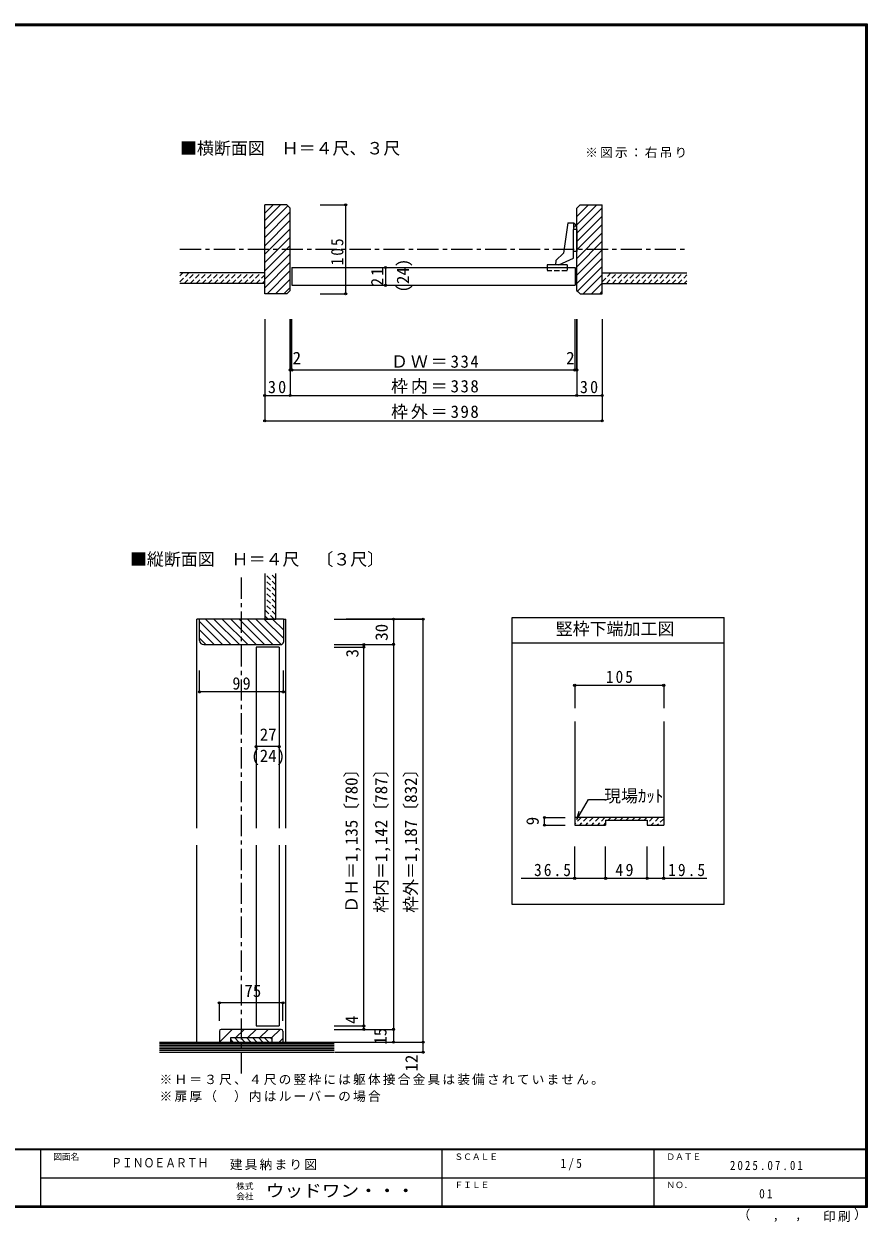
# Model space of a CAD drawing. Units: millimetres at full size, sheet at 1:5. Extents: x -973 to 977, y -718 to 696.
# Drawn here: x -18 to 977, y -718 to 696 of the extents above; entities that cross this region are included whole.
import ezdxf
from ezdxf.enums import TextEntityAlignment as Align

# ---------------------------------------------------------------- set-up
doc = ezdxf.new("R2010")
doc.units = ezdxf.units.MM
doc.header["$LTSCALE"] = 5
doc.header["$PDMODE"] = 32
doc.header["$PDSIZE"] = 2.5
doc.linetypes.add('CHAIN1', pattern=[8, 5, -1, 1, -1])
doc.linetypes.add('DASHED1', pattern=[1.8, 1.2, -0.6])
for name, color, linetype in [('0-0_補助線', 4, 'Continuous'), ('0-1_通り芯', 4, 'CHAIN1'), ('0-3_仕上げ', 2, 'Continuous'), ('0-4_枠', 3, 'Continuous'), ('0-6_扉', 6, 'Continuous'), ('0-7_金物', 7, 'Continuous'), ('0-A_文字', 7, 'Continuous'), ('0-B_寸法', 7, 'Continuous'), ('0-C_ハッチ', 4, 'DASHED1'), ('F-1_枠', 6, 'Continuous'), ('F-A_文字', 7, 'Continuous')]:
    doc.layers.add(name, color=color, linetype=linetype)
doc.styles.add('ＭＳ ゴシック', font='')
doc.styles.get('ＭＳ ゴシック').set_extended_font_data('MS Gothic')

msp = doc.modelspace()

# ---------------------------------------------------------------- linework, layer by layer
at = {"layer": '0-0_補助線', "color": 3}
for p, q in [((558.146, -4.5), (808.146, -4.5)), ((558.146, -343.005), (558.146, -4.5)), ((808.146, -343.005), (808.146, -4.5)), ((558.146, -34.5), (808.146, -34.5)), ((631.831, -127.109), (631.831, -249.475)), ((736.831, -127.109), (736.831, -249.475)), ((736.831, -240.475), (631.831, -240.475)), ((631.831, -249.475), (668.331, -249.475)), ((668.331, -243.775), (668.331, -249.475)), ((668.331, -243.775), (717.331, -243.775)), ((717.331, -243.775), (717.331, -249.475)), ((717.331, -249.475), (736.831, -249.475)), ((808.146, -343.005), (558.146, -343.005))]:
    msp.add_line(p, q, dxfattribs=at)
at = {"layer": '0-0_補助線'}
for p, q in [((631.831, -84.488), (736.831, -84.488)), ((631.831, -84.488), (631.831, -111.621)), ((736.831, -84.488), (736.831, -111.621)), ((596.257, -249.475), (596.257, -240.475)), ((596.257, -240.475), (620.719, -240.475)), ((596.257, -249.475), (620.719, -249.475)), ((631.831, -312.324), (631.831, -274.565)), ((668.331, -312.324), (668.331, -274.565)), ((717.331, -312.324), (717.331, -274.565)), ((736.831, -312.324), (736.831, -274.565)), ((668.331, -312.324), (568.563, -312.324)), ((717.331, -312.324), (668.331, -312.324)), ((787.752, -312.324), (717.331, -312.324))]:
    msp.add_line(p, q, dxfattribs=at)
at = {"layer": '0-0_補助線', "color": 7}
for p, q in [((634.332, -242.758), (647.9, -219.258)), ((647.9, -219.258), (668.25, -219.258)), ((634.332, -242.758), (636.92, -233.099))]:
    msp.add_line(p, q, dxfattribs=at)
at = {"layer": '0-0_補助線', "linetype": 'DASHED1'}
for p, q in [((639.263, -240.475), (631.831, -247.907)), ((646.334, -240.475), (637.334, -249.475)), ((653.405, -240.475), (644.405, -249.475)), ((660.476, -240.475), (651.476, -249.475)), ((667.547, -240.475), (658.547, -249.475)), ((668.331, -246.762), (665.618, -249.475)), ((674.618, -240.475), (671.318, -243.775)), ((681.689, -240.475), (678.389, -243.775)), ((688.76, -240.475), (685.46, -243.775)), ((695.831, -240.475), (692.531, -243.775)), ((702.902, -240.475), (699.602, -243.775)), ((709.973, -240.475), (706.673, -243.775)), ((717.045, -240.475), (713.745, -243.775)), ((724.116, -240.475), (717.331, -247.26)), ((731.187, -240.475), (722.187, -249.475)), ((736.831, -241.902), (729.258, -249.475))]:
    msp.add_line(p, q, dxfattribs=at)
at = {"layer": '0-0_補助線', "color": 7}
for p in [(631.831, -84.488), (736.831, -84.488), (596.257, -240.475), (596.257, -249.475), (631.831, -312.324), (668.331, -312.324), (717.331, -312.324), (736.831, -312.324)]:
    msp.add_point(p, dxfattribs=at)
at = {"layer": '0-1_通り芯'}
for p, q in [((166.176, 430), (764.176, 430)), ((238.646, -542.5), (238.646, 47.5))]:
    msp.add_line(p, q, dxfattribs=at)
at = {"layer": '0-3_仕上げ'}
for p, q in [((266.176, 402), (166.176, 402)), ((664.176, 402), (764.176, 402)), ((266.176, 389.5), (166.176, 389.5)), ((664.176, 389.5), (764.176, 389.5)), ((266.646, -6.5), (266.646, 47.5)), ((279.146, -6.5), (279.146, 47.5)), ((266.646, -6.5), (279.146, -6.5)), ((142.146, -505.5), (348.146, -505.5)), ((142.146, -517.5), (348.146, -517.5))]:
    msp.add_line(p, q, dxfattribs=at)
at = {"layer": '0-3_仕上げ', "color": 7}
for p, q in [((348.146, -507.5), (142.146, -507.5)), ((348.146, -509.5), (142.146, -509.5)), ((348.146, -511.5), (142.146, -511.5)), ((348.146, -513.5), (142.146, -513.5)), ((348.146, -515.5), (142.146, -515.5))]:
    msp.add_line(p, q, dxfattribs=at)
at = {"layer": '0-4_枠'}
for p, q in [((292.176, 482.5), (266.176, 482.5)), ((266.176, 377.5), (266.176, 482.5)), ((292.176, 482.5), (296.176, 478.5)), ((638.176, 482.5), (634.176, 478.5)), ((638.176, 482.5), (664.176, 482.5)), ((664.176, 377.5), (664.176, 482.5)), ((296.176, 381.5), (296.176, 478.5)), ((634.176, 381.5), (634.176, 478.5)), ((292.176, 377.5), (266.176, 377.5)), ((296.176, 381.5), (292.176, 377.5)), ((288.146, -6.5), (189.146, -6.5)), ((189.146, -31.5), (189.146, -6.5)), ((288.146, -6.5), (288.146, -33.5)), ((194.146, -36.5), (285.146, -36.5)), ((227.62, -490.5), (212.62, -505.5)), ((212.646, -492.5), (212.646, -505.5)), ((285.646, -490.5), (214.646, -490.5)), ((241.762, -490.5), (231.762, -500.5)), ((255.904, -490.5), (245.904, -500.5)), ((270.046, -490.5), (260.046, -500.5)), ((284.189, -490.5), (274.189, -500.5)), ((287.646, -492.5), (287.646, -505.5)), ((287.646, -501.184), (283.331, -505.5))]:
    msp.add_line(p, q, dxfattribs=at)
at = {"layer": '0-4_枠', "color": 4}
for p, q in [((202.146, -6.5), (186.146, -6.5)), ((186.146, -253), (186.146, -6.5)), ((288.146, -6.5), (291.146, -6.5)), ((291.146, -253), (291.146, -6.5)), ((186.146, -505.5), (186.146, -273)), ((291.146, -505.5), (291.146, -273))]:
    msp.add_line(p, q, dxfattribs=at)
at = {"layer": '0-4_枠', "color": 7}
for p, q in [((225.646, -500.5), (225.646, -505.5)), ((274.646, -500.5), (225.646, -500.5)), ((225.646, -502.491), (228.655, -505.5)), ((230.726, -500.5), (235.726, -505.5)), ((237.797, -500.5), (242.797, -505.5)), ((244.868, -500.5), (249.868, -505.5)), ((251.939, -500.5), (256.939, -505.5)), ((259.01, -500.5), (264.01, -505.5)), ((266.081, -500.5), (271.081, -505.5)), ((273.152, -500.5), (274.646, -501.994)), ((274.646, -500.5), (274.646, -505.5))]:
    msp.add_line(p, q, dxfattribs=at)
at = {"layer": '0-4_枠'}
msp.add_lwpolyline([(634.176, 381.5), (638.176, 377.5), (664.176, 377.5)], dxfattribs=at)
for centre, radius, start, end in [((194.146, -31.5), 5, 180, 270), ((285.146, -33.5), 3, 270, 0), ((214.646, -492.5), 2, 90, 180), ((285.646, -492.5), 2, 0, 90)]:
    msp.add_arc(centre, radius, start, end, dxfattribs=at)
at = {"layer": '0-6_扉'}
for p, q in [((298.176, 408.5), (632.176, 408.5)), ((298.176, 408.5), (298.176, 387.5)), ((632.176, 408.5), (632.176, 387.5)), ((298.176, 387.5), (632.176, 387.5)), ((283.146, -39.5), (256.146, -39.5)), ((256.146, -39.5), (256.146, -253)), ((283.146, -39.5), (283.146, -253)), ((256.146, -273), (256.146, -486.5)), ((283.146, -273), (283.146, -486.5)), ((256.146, -486.5), (283.146, -486.5))]:
    msp.add_line(p, q, dxfattribs=at)
at = {"layer": '0-7_金物'}
for p, q in [((623.576, 461.242), (618.656, 425.251)), ((623.576, 461.242), (630.576, 461.291)), ((630.576, 461.291), (630.426, 453.241)), ((634.176, 453.241), (630.426, 453.241)), ((630.426, 427.341), (630.426, 453.241)), ((632.194, 459.603), (630.567, 460.823)), ((630.982, 456.572), (632.409, 456.809)), ((632.194, 459.603), (632.409, 456.809)), ((634.176, 453.241), (634.176, 427.341)), ((618.656, 425.251), (609.563, 416.562)), ((630.375, 419.484), (630.426, 427.791)), ((634.176, 427.341), (630.424, 427.341)), ((622.784, 411.5), (599.234, 411.5)), ((609.563, 416.562), (609.322, 411.5)), ((613.197, 411.5), (630.375, 419.484))]:
    msp.add_line(p, q, dxfattribs=at)
at = {"layer": '0-7_金物', "linetype": 'DASHED1'}
for p, q in [((599.234, 411.5), (599.234, 404.51)), ((622.784, 411.5), (622.784, 404.51)), ((622.784, 404.51), (599.234, 404.51))]:
    msp.add_line(p, q, dxfattribs=at)
at = {"layer": '0-7_金物'}
msp.add_lwpolyline([(630.982, 456.572), (630.982, 457.784), (630.515, 458.018)], dxfattribs=at)
at = {"layer": '0-B_寸法', "color": 4}
for p, q in [((396.712, 408.5), (408.605, 408.5)), ((408.605, 408.5), (408.605, 387.5)), ((396.712, 387.5), (408.605, 387.5)), ((331.611, 377.5), (361.611, 377.5)), ((266.176, 347.5), (266.176, 227.5)), ((296.176, 287.5), (296.176, 347.5)), ((296.176, 347.5), (296.176, 257.5)), ((298.176, 287.5), (298.176, 347.5)), ((632.176, 287.5), (632.176, 347.5)), ((634.176, 287.5), (634.176, 347.5)), ((634.176, 347.5), (634.176, 257.5)), ((664.176, 347.5), (664.176, 227.5)), ((634.176, 287.5), (296.176, 287.5)), ((266.176, 257.5), (664.176, 257.5)), ((266.176, 227.5), (664.176, 227.5)), ((348.146, -6.5), (453.146, -6.5)), ((453.146, -6.5), (362.146, -6.5)), ((418.146, -6.5), (418.146, -505.5)), ((453.146, -517.5), (453.146, -6.5)), ((348.146, -36.5), (383.146, -36.5)), ((348.146, -39.5), (383.146, -39.5)), ((383.146, -36.174), (418.146, -36.174)), ((383.146, -490.5), (383.146, -36.5)), ((189.146, -92.331), (189.146, -66.96)), ((288.146, -92.331), (288.146, -66.96)), ((288.146, -92.331), (189.146, -92.331)), ((256.146, -145.929), (256.146, -156.844)), ((212.646, -480.583), (212.646, -459.226)), ((348.146, -486.5), (383.146, -486.5)), ((348.146, -490.5), (418.146, -490.5)), ((348.146, -505.5), (453.146, -505.5)), ((383.146, -505.5), (418.146, -505.5)), ((349.052, -517.5), (453.146, -517.5))]:
    msp.add_line(p, q, dxfattribs=at)
for points in [[(331.611, 482.5), (361.611, 482.5), (361.611, 377.5)], [(283.146, -145.929), (283.146, -156.844), (256.146, -156.844)], [(287.646, -480.583), (287.646, -459.226), (212.646, -459.226)]]:
    msp.add_lwpolyline(points, dxfattribs=at)
at = {"layer": '0-B_寸法'}
for p in [(361.611, 482.5), (408.605, 408.5), (408.605, 387.5), (361.611, 377.5), (296.176, 287.5), (298.176, 287.5), (632.176, 287.5), (634.176, 287.5), (266.176, 257.5), (296.176, 257.5), (634.176, 257.5), (664.176, 257.5), (266.176, 227.5), (664.176, 227.5), (418.146, -6.5), (453.146, -6.5), (383.146, -36.5), (383.146, -39.5), (418.146, -36.174), (189.146, -92.331), (288.146, -92.331), (256.146, -156.844), (283.146, -156.844), (212.646, -459.226), (287.646, -459.226), (383.146, -486.5), (383.146, -490.5), (418.146, -490.5), (418.146, -490.5), (418.146, -505.5), (418.146, -505.5), (453.146, -505.5), (453.146, -505.5), (453.146, -517.5)]:
    msp.add_point(p, dxfattribs=at)
at = {"layer": '0-C_ハッチ', "linetype": 'Continuous'}
for p, q in [((266.176, 463.85), (284.826, 482.5)), ((266.176, 472.588), (276.089, 482.5)), ((266.176, 453.951), (293.451, 481.225)), ((634.176, 468.774), (647.903, 482.5)), ((634.176, 458.874), (657.802, 482.5)), ((266.176, 444.051), (296.176, 474.051)), ((634.176, 448.975), (664.176, 478.975)), ((634.176, 439.075), (664.176, 469.075)), ((266.176, 434.152), (296.176, 464.152)), ((266.176, 424.252), (296.176, 454.252)), ((634.176, 429.176), (664.176, 459.176)), ((266.176, 414.353), (296.176, 444.353)), ((634.176, 419.276), (664.176, 449.276)), ((634.176, 409.377), (664.176, 439.377)), ((266.176, 404.453), (296.176, 434.453)), ((266.176, 394.554), (296.176, 424.554)), ((634.176, 399.477), (664.176, 429.477)), ((266.176, 384.654), (296.176, 414.654)), ((634.176, 389.578), (664.176, 419.578)), ((268.922, 377.5), (296.176, 404.755)), ((634.176, 379.678), (664.176, 409.678)), ((641.898, 377.5), (664.176, 399.779)), ((278.821, 377.5), (296.176, 394.855)), ((288.721, 377.5), (296.176, 384.956)), ((651.797, 377.5), (664.176, 389.879)), ((661.697, 377.5), (664.176, 379.98)), ((216.418, -36.5), (189.146, -9.228)), ((226.318, -36.5), (196.318, -6.5)), ((236.217, -36.5), (206.217, -6.5)), ((246.117, -36.5), (216.117, -6.5)), ((256.016, -36.5), (226.016, -6.5)), ((265.916, -36.5), (235.916, -6.5)), ((275.815, -36.5), (245.815, -6.5)), ((285.715, -36.5), (255.715, -6.5)), ((288.146, -29.032), (265.614, -6.5)), ((288.146, -19.133), (275.514, -6.5)), ((206.519, -36.5), (189.146, -19.128)), ((196.619, -36.5), (189.146, -29.027))]:
    msp.add_line(p, q, dxfattribs=at)
at = {"layer": '0-C_ハッチ'}
for p, q in [((166.176, 398.647), (169.529, 402)), ((166.176, 391.576), (176.6, 402)), ((171.171, 389.5), (183.671, 402)), ((178.242, 389.5), (190.742, 402)), ((185.313, 389.5), (197.813, 402)), ((192.384, 389.5), (204.884, 402)), ((199.455, 389.5), (211.955, 402)), ((206.526, 389.5), (219.026, 402)), ((213.597, 389.5), (226.097, 402)), ((220.668, 389.5), (233.168, 402)), ((227.739, 389.5), (240.239, 402)), ((234.81, 389.5), (247.31, 402)), ((241.882, 389.5), (254.382, 402)), ((248.953, 389.5), (261.453, 402)), ((256.024, 389.5), (266.176, 399.653)), ((664.176, 391.574), (674.603, 402)), ((669.174, 389.5), (681.674, 402)), ((676.245, 389.5), (688.745, 402)), ((683.316, 389.5), (695.816, 402)), ((690.387, 389.5), (702.887, 402)), ((697.458, 389.5), (709.958, 402)), ((704.529, 389.5), (717.029, 402)), ((711.6, 389.5), (724.1, 402)), ((718.671, 389.5), (731.171, 402)), ((725.742, 389.5), (738.242, 402)), ((732.813, 389.5), (745.313, 402)), ((739.884, 389.5), (752.384, 402)), ((746.955, 389.5), (759.455, 402)), ((754.026, 389.5), (764.176, 399.65)), ((263.095, 389.5), (266.176, 392.581)), ((761.097, 389.5), (764.176, 392.579)), ((279.146, 34.16), (266.646, 46.66)), ((279.146, 41.231), (272.877, 47.5)), ((279.146, 27.089), (266.646, 39.588)), ((279.146, 20.018), (266.646, 32.517)), ((279.146, 12.946), (266.646, 25.446)), ((279.146, 5.875), (266.646, 18.375)), ((279.146, -1.196), (266.646, 11.304)), ((277.38, -6.5), (266.646, 4.233)), ((270.309, -6.5), (266.646, -2.838))]:
    msp.add_line(p, q, dxfattribs=at)
at = {"layer": 'F-1_枠'}
for p, q in [((-973.347, 695.833), (976.653, 695.833)), ((-973.347, 695), (976.653, 695)), ((-973.347, 694.167), (976.653, 694.167)), ((974.986, 695.833), (974.986, -700.833)), ((975.82, 695.833), (975.82, -700.833)), ((976.653, 695.833), (976.653, -700.833)), ((976.653, -631.667), (-973.347, -631.667)), ((976.653, -632.5), (-973.347, -632.5)), ((1.653, -632.5), (1.653, -699.167)), ((474.986, -632.5), (474.986, -699.167)), ((724.986, -632.5), (724.986, -699.167)), ((1.653, -665.833), (974.986, -665.834)), ((976.653, -699.167), (-973.347, -699.167)), ((976.653, -700), (-973.347, -700)), ((976.653, -700.833), (-973.347, -700.833))]:
    msp.add_line(p, q, dxfattribs=at)

# ---------------------------------------------------------------- texts
at = {"layer": '0-0_補助線', "color": 7, "style": 'ＭＳ ゴシック'}
for s, p in [('(24)', (440.838, 378.963)), ('9', (593.757, -249.651))]:
    msp.add_text(s, height=14.66, rotation=90, dxfattribs=at).set_placement(p, align=Align.BOTTOM_LEFT)
for s, p in [('竪枠下端加工図', (609.396, -29.5)), ('現場ｶｯﾄ', (666.43, -226.758))]:
    msp.add_text(s, height=14.66, dxfattribs=at).set_placement(p, align=Align.BOTTOM_LEFT)
at = {"layer": '0-0_補助線', "color": 7, "char_height": 14.66, "attachment_point": 7, "style": 'ＭＳ ゴシック'}
for s, insert in [('\\T1.27;\\W0.9;105', (668.641, -81.988)), ('\\T1.28;\\W0.9;36.5', (583.894, -309.824)), ('\\T1.27;\\W0.95;49', (679.706, -309.824)), ('\\T1.28;\\W0.9;19.5', (742.152, -309.824))]:
    msp.add_mtext(s, dxfattribs=dict(at, insert=insert))
at = {"layer": '0-A_文字', "style": 'ＭＳ ゴシック'}
for s, p in [('■横断面図\u3000Ｈ＝４尺、３尺', (166.176, 537.5)), ('■縦断面図\u3000Ｈ＝４尺\u3000〔３尺〕', (107.146, 52.5))]:
    msp.add_text(s, height=14.66, dxfattribs=at).set_placement(p, align=Align.BOTTOM_LEFT)
for s, p in [('ＤＨ＝1,135〔780〕', (380.146, -353)), ('枠内＝1,142〔787〕', (415.146, -353)), ('枠外＝1,187〔832〕', (450.146, -353))]:
    msp.add_text(s, height=14.66, rotation=90, dxfattribs=at).set_placement(p, align=Align.BOTTOM_LEFT)
at = {"layer": '0-A_文字', "char_height": 11, "attachment_point": 7, "style": 'ＭＳ ゴシック'}
for s, insert in [('\\T1.17;※Ｈ＝３尺、４尺の竪枠には躯体接合金具は装備されていません。', (142.146, -556.279)), ('\\T1.17;※扉厚（\u3000）内はルーバーの場合', (142.146, -576.279))]:
    msp.add_mtext(s, dxfattribs=dict(at, insert=insert))
at = {"layer": '0-B_寸法', "style": 'ＭＳ ゴシック'}
for s, p in [('2', (299.038, 290)), ('2', (621.735, 290)), ('27', (260.271, -154.344)), ('(24)', (250.271, -179.344)), ('75', (242.146, -456.726))]:
    msp.add_text(s, height=14.66, dxfattribs=at).set_placement(p, align=Align.BOTTOM_LEFT)
for s, p in [('30', (415.646, -31.962)), ('3', (381.086, -51.676)), ('4', (380.433, -484.154)), ('15', (414.221, -508.593)), ('12', (451.001, -540.282))]:
    msp.add_text(s, height=14.66, rotation=90, dxfattribs=at).set_placement(p, align=Align.BOTTOM_LEFT)
at = {"layer": '0-B_寸法', "attachment_point": 7, "style": 'ＭＳ ゴシック'}
for s, insert, char_height in [('\\T1.17;※図示：右吊り', (644.176, 537.5), 11), ('\\T1.17;ＤＷ＝334', (415.176, 290), 14.66), ('\\T1.27;\\W0.95;30', (269.926, 260), 14.66), ('\\T1.17;枠内＝338', (415.176, 259.5), 14.66), ('\\T1.27;\\W0.95;30', (637.926, 260), 14.66), ('\\T1.17;枠外＝398', (415.176, 229.5), 14.66), ('\\T1.27;\\W0.95;99', (228.021, -89.831), 14.66)]:
    msp.add_mtext(s, dxfattribs=dict(at, insert=insert, char_height=char_height))
at = {"layer": '0-B_寸法', "char_height": 14.66, "attachment_point": 7, "rotation": 90, "style": 'ＭＳ ゴシック'}
for s, insert in [('\\T1.27;\\W0.9;105', (359.111, 411)), ('\\T1.27;\\W0.95;21', (406.105, 386.75))]:
    msp.add_mtext(s, dxfattribs=dict(at, insert=insert))
at = {"layer": 'F-A_文字', "style": 'ＭＳ ゴシック'}
for s, height, p in [('図面名', 7.331, (16.653, -646.667)), ('ＳＣＡＬＥ', 7.331, (489.986, -646.667)), ('ＤＡＴＥ', 7.331, (739.986, -646.667)), ('株式', 7.331, (232.486, -681.5)), ('ＦＩＬＥ', 7.331, (489.986, -680)), ('ＮＯ．', 7.331, (739.986, -680.001)), ('会社', 7.331, (232.486, -693.5)), ('（', 11, (823.992, -718.052)), ('）', 11, (961.387, -717.355)), (',', 11, (865.199, -718.052)), (',', 11, (891.686, -717.588))]:
    msp.add_text(s, height=height, dxfattribs=at).set_placement(p, align=Align.BOTTOM_LEFT)
for s, height, width, p in [('ＰＩＮＯＥＡＲＴＨ', 11, 0.85, (84.986, -656.667)), ('ウッドワン・・・', 14.66, 1.1, (267.486, -692.5))]:
    msp.add_text(s, height=height, dxfattribs=dict(at, width=width)).set_placement(p, align=Align.BOTTOM_LEFT)
at = {"layer": 'F-A_文字', "char_height": 11, "attachment_point": 7, "style": 'ＭＳ ゴシック'}
for s, insert in [('\\T1.17;建具納まり図', (224.986, -656.667)), ('\\T1.38;\\W0.9;1/5', (614.986, -656.667)), ('\\T1.39;\\W0.85;2025.07.01', (814.986, -656.667)), ('\\T1.36;\\W0.9;01', (849.361, -690.001)), ('\\T1.17;印刷', (924.678, -717.82))]:
    msp.add_mtext(s, dxfattribs=dict(at, insert=insert))

doc.saveas('drawing.dxf')
